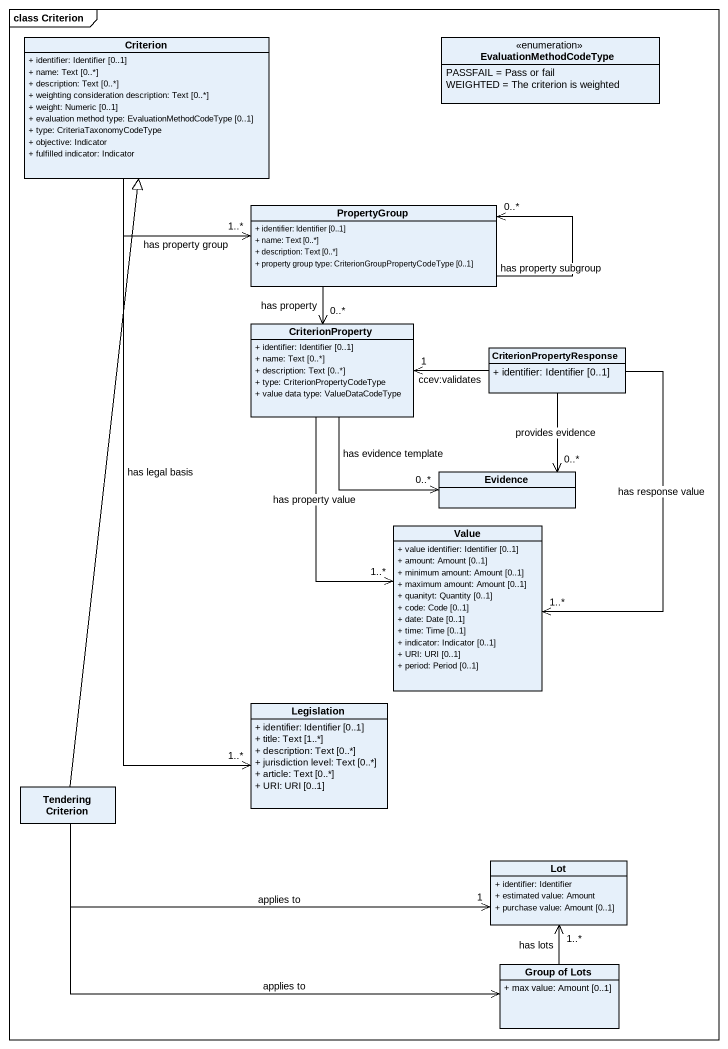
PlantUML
@startuml
mainframe class Criterion
hide circle
hide empty members
skinparam classAttributeIconSize 0
class Criterion {
  + identifier: Identifier [0..1]
  + name: Text [0..*]
  + description: Text [0..*]
  + weighting consideration description: Text [0..*]
  + weight: Numeric [0..1]
  + evaluation method type: EvaluationMethodCodeType [0..1]
  + type: CriteriaTaxonomyCodeType
  + objective: Indicator
  + fulfilled indicator: Indicator
}
enum EvaluationMethodCodeType {
  PASSFAIL = Pass or fail
  WEIGHTED = The criterion is weighted
}
class PropertyGroup {
  + identifier: Identifier [0..1]
  + name: Text [0..*]
  + description: Text [0..*]
  + property group type: CriterionGroupPropertyCodeType [0..1]
}
class CriterionProperty {
  + identifier: Identifier [0..1]
  + name: Text [0..*]
  + description: Text [0..*]
  + type: CriterionPropertyCodeType
  + value data type: ValueDataCodeType
}
class CriterionPropertyResponse {
  + identifier: Identifier [0..1]
}
class Evidence
class Value {
  + value identifier: Identifier [0..1]
  + amount: Amount [0..1]
  + minimum amount: Amount [0..1]
  + maximum amount: Amount [0..1]
  + quanityt: Quantity [0..1]
  + code: Code [0..1]
  + date: Date [0..1]
  + time: Time [0..1]
  + indicator: Indicator [0..1]
  + URI: URI [0..1]
  + period: Period [0..1]
}
class Legislation {
  + identifier: Identifier [0..1]
  + title: Text [1..*]
  + description: Text [0..*]
  + jurisdiction level: Text [0..*]
  + article: Text [0..*]
  + URI: URI [0..1]
}
class "Tendering Criterion" as Tendering_Criterion
class Lot {
  + identifier: Identifier
  + estimated value: Amount
  + purchase value: Amount [0..1]
}
class "Group of Lots" as Group_of_Lots {
  + max value: Amount [0..1]
}
Criterion --> "1..*" PropertyGroup : has property group
Criterion --> "1..*" Legislation : has legal basis
PropertyGroup --> "0..*" PropertyGroup : has property subgroup
PropertyGroup --> "0..*" CriterionProperty : has property
CriterionProperty --> "0..*" Evidence : has evidence template
CriterionProperty --> "1..*" Value : has property value
CriterionPropertyResponse -left-> "1" CriterionProperty : ccev:validates
CriterionPropertyResponse --> "0..*" Evidence : provides evidence
CriterionPropertyResponse --> "1..*" Value : has response value
Tendering_Criterion -up-|> Criterion
Tendering_Criterion -right-> "1" Lot : applies to
Tendering_Criterion -right-> Group_of_Lots : applies to
Group_of_Lots -up-> "1..*" Lot : has lots
@enduml
